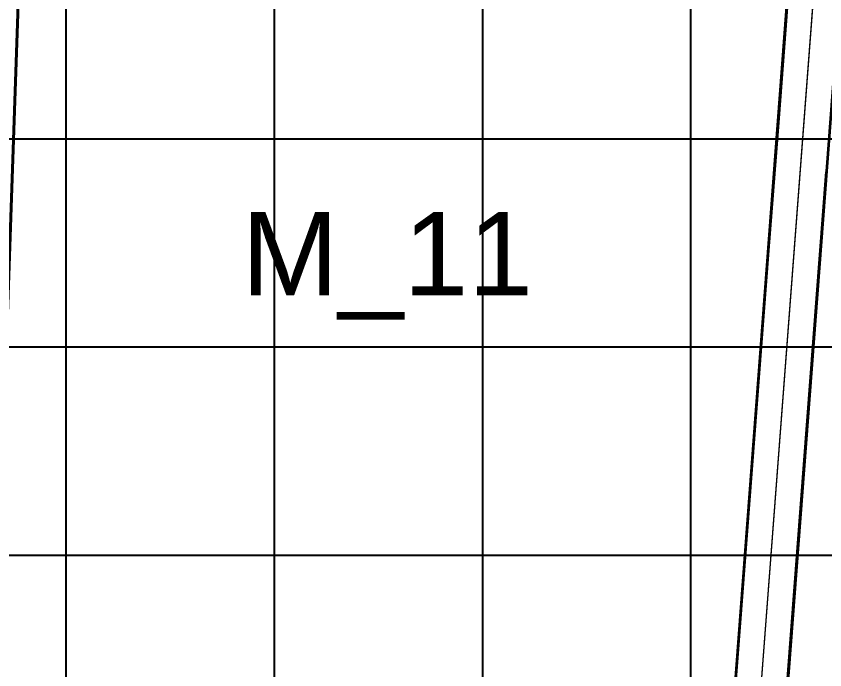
# Model space of a CAD drawing. Header units: millimetres. Extents: x 464536 to 476893, y 870501 to 881610.
# Drawn here: x 466975.9 to 467364.4, y 872944.9 to 873258.9 of the extents above; entities that cross this region are included whole.
import ezdxf
from ezdxf.enums import TextEntityAlignment as Align

# ---------------------------------------------------------------- set-up
doc = ezdxf.new("R2010")
doc.units = ezdxf.units.MM
for name, color, linetype, lineweight in [('Center_1', 7, 'Continuous', 5), ('Land Use Code', 7, 'Continuous', 35), ('Manufacturing and storage', 212, 'Continuous', 35), ('Mixed use', 30, 'Continuous', 35), ('Proposed Road Net work', 7, 'Continuous', 35)]:
    doc.layers.add(name, color=color, linetype=linetype, lineweight=lineweight)
doc.layers.add('Grid1', color=7, linetype='Continuous')
doc.styles.add('Arial', font='arial.ttf')

msp = doc.modelspace()

# ---------------------------------------------------------------- linework, layer by layer
at = {"layer": 'Center_1'}
msp.add_lwpolyline([(467202.2, 871205.22), (467415.66, 874013.8), (467534.59, 875578.54)], dxfattribs=at)
msp.add_polyline3d([(467325.66, 872829.59, 0), (467360.04, 873282.03, 0)], dxfattribs=at)
at = {"layer": 'Grid1'}
for p, q in [((467000, 870600), (467000, 881600)), ((467100, 870600), (467100, 881600)), ((467200, 870600), (467200, 881600)), ((467300, 870600), (467300, 881600)), ((464700, 873200), (472600, 873200)), ((464700, 873100), (472600, 873100)), ((464700, 873000), (472600, 873000))]:
    msp.add_line(p, q, dxfattribs=at)
at = {"layer": 'Manufacturing and storage'}
msp.add_lwpolyline([(466962.78, 872859.35), (466985.47, 873516.69)], dxfattribs=at)
msp.add_lwpolyline([(467347.07, 873276.24), (467345.26, 873252.42), (467342.67, 873218.38), (467342.19, 873211.98), (467341.39, 873201.53), (467337.19, 873146.3), (467314.32, 872845.4, -0.409932)], format="xyb", dxfattribs=at)
at = {"layer": 'Mixed use'}
msp.add_lwpolyline([(467339.3, 872844.09), (467365.14, 873184.16)], dxfattribs=at)
at = {"layer": 'Proposed Road Net work'}
for points in [[(466985.47, 873516.69, 0), (466962.78, 872859.35, 0)], [(466985.47, 873516.69, 0), (466962.78, 872859.35, 0)], [(467313.75, 872837.83, 0), (467347.07, 873276.24, 0)], [(467313.75, 872837.83, 0), (467347.07, 873276.24, 0)], [(467370.77, 873258.21, 0), (467338.7, 872836.3, 0)], [(467370.77, 873258.21, 0), (467338.7, 872836.3, 0)]]:
    msp.add_polyline3d(points, dxfattribs=at)

# ---------------------------------------------------------------- texts
at = {"layer": 'Land Use Code', "color": 7, "true_color": 0xffffff, "style": 'Arial'}
msp.add_text('M_11', height=40.076, dxfattribs=at).set_placement((467154.17, 873112.71), align=Align.BOTTOM_CENTER)

doc.saveas('drawing.dxf')
